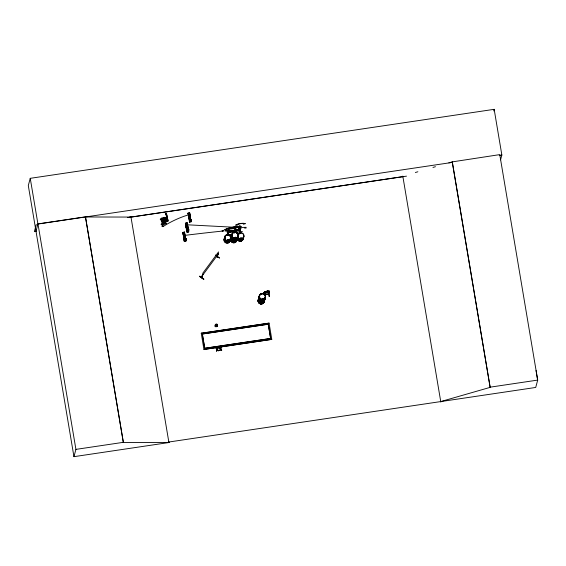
<?xml version="1.0" encoding="UTF-8"?>
<svg xmlns="http://www.w3.org/2000/svg" width="566" height="566" viewBox="0 0 566 566"><rect width="100%" height="100%" fill="white"/><g stroke="black" fill="none" stroke-linecap="round" stroke-linejoin="round"><path stroke-width="0.85" d="M184.509 239.524L184.495 240.486L185.591 240.317L186.377 239.142M186.9 230.206L187.155 231.225L188.266 231.126L188.917 230.022M187.176 230.334L187.162 231.289L188.252 231.062M189.645 220.287L189.631 221.249L190.735 221.087C191.824 220.231 191.004 219.459 191.464 219.806M228.303 232.357L236.362 230.893M228.558 231.416L236.652 230.1L228.169 231.452L228.077 230.878L228.629 230.794L228.614 231.381M239.68 227.327L239.687 226.103L240.175 226.053L239.956 227.426M235.859 227.631L239.885 227.065M228.148 232.725L227.603 232.817L228.091 230.956M162.668 219.75C164.975 230.659 161.345 217.153 163.185 220.04M239.807 229.534L239.262 229.563L239.772 227.511M216.29 326.384L216.608 324.764L217.075 325.096L217.061 325.966L215.844 326.257L215.533 325.054L216.481 324.686L215.858 324.743M202.147 277.39L201.701 277.623L202.953 272.982L218.526 251.934L217.259 256.914M228.211 233.065L227.659 233.15L228.169 231.098M228.678 231.338L228.126 233.178M184.049 236.156C185.443 236.312 183.554 234.763 184.042 236.171M186.589 226.534L186.709 226.98M227.051 235.307L227.532 235.166M227.596 235.364L227.051 235.378M227.815 239.963L228.098 240.409M228.098 240.437L228.445 239.949M228.445 240.225L228.296 239.673L227.674 239.942M228.579 240.288L228.48 239.828M235.562 237.31L235.435 237.847L234.982 237.395M235.746 237.727L235.704 237.366M240.691 238.123L241.342 237.734L241.477 238.548M241.498 238.265L241.052 238.477L240.982 237.946M261.711 293.995L262.079 293.874M262.2 294.115L261.725 293.86M262.341 298.926L263.07 298.353M263.232 298.77L262.865 299.202L262.376 298.898M163.836 220.825L164.218 219.58L164.763 219.877M239.694 227.426C238.512 229.223 240.026 230.171 240.232 227.214L229.64 228.692M239.751 229.527L240.21 227.794M240.239 227.723L240.125 227.256L239.644 229.11M162.237 222.113C163.341 222.679 160.956 221.285 161.303 220.132C160.716 219.063 162.746 217.889 161.692 218.158L161.282 220.4L166.291 219.948L165.597 219.544L166.333 218.441M162.138 218.094C162.562 219.191 160.843 221.426 161.855 220.315M162.704 222.212C162.088 218.674 160.157 219.268 162.258 222.282M163.369 217.938L165.067 217.273L164.932 217.698L165.711 217.691L164.671 218.759L162.421 218.851L163.496 217.535L165.017 217.344M163.765 217.606L164.734 217.45M161.692 218.158C163.942 218.603 168.081 215.49 165.739 219.452M165.739 219.82L166.248 219.933L165.696 219.474L166.163 218.943L161.48 219.226M166.114 217.669L166.538 217.436L166.043 219.424L167.104 221.61L166.546 220.528L165.76 220.252M166.567 217.493L166.121 219.636M500.556 159.86L501.858 155.049L494.168 109.33L30.246 178.325L28.3 185.535L73.948 456.67L168.986 442.534L168.894 442.004M36.302 224.476L34.37 231.628L36.04 231.374M35.991 231.253L37.972 223.903L85.459 216.842L123.36 442.456L168.916 442.548L168.831 442.018L535.712 387.455L537.7 380.09L499.764 154.617L452.22 161.89L490.156 387.363L440.737 401.577M123.36 442.456L85.459 216.842M73.948 456.67L75.915 449.383L37.972 223.903M160.32 219.332L164.444 218.717M166.128 223.697L161.133 224.178L166.128 223.712M161.147 224.207L166.093 223.471M162.364 221.313C162.223 219.75 164.105 219.672 162.817 221.299M162.414 221.306L162.81 220.195M163.885 223.768L163.135 218.9M162.746 220.86L163.114 219.615L162.803 220.903M163.758 221.313L164.246 219.509L164.713 219.884M164.013 221.249L164.211 219.615M164.112 221.313L164.423 220.061M185.528 241.017L184.127 232.237L186.044 240.939L184.297 241.194L182.832 232.4L184.481 232.152L186.058 240.939L185.492 241.024L184.014 232.265L184.566 232.187L184.035 232.265M188.167 213.191L189.546 221.957M185.641 224.122L187.296 223.853M188.209 214.67L189.858 214.429A112.74 101.47 -74.8 0 0 163.086 226.549L162.088 226.619L163.086 226.549M188.358 215.561L190.006 215.313M183.221 234.798L184.87 234.55M188.492 216.346L190.141 216.106M186.03 226.372L187.679 226.124M188.641 217.238L190.289 216.99M183.504 236.475L185.16 236.206M187.254 222.997L185.358 223.28L186.837 232.039L188.711 231.749L187.261 222.99L188.726 231.749L188.153 231.834L186.681 223.075L187.12 222.997L188.513 231.777M186.172 227.284L187.827 227.008M187.388 224.469L185.74 224.716L234.465 227.256M185.004 235.343L183.363 235.562A283.608 38.63 -7.7 0 1 222.396 231.084C222.417 232.414 222.014 228.912 222.396 231.084M184.283 240.239L185.676 240.034M184.424 239.326L184.997 238.781M186.95 231.048L188.344 230.843M189.744 220.011L190.134 219.544M184.849 239.177L184.933 238.817M187.877 229.513L186.964 230.206M187.091 231.996L185.499 223.209L187.084 232.003L185.938 223.195L185.492 223.245L187.19 231.982M189.999 221.745L190.572 221.539L190.056 221.539M187.601 231.664L188.089 231.508M186.164 239.022L185.627 238.633M191.082 219.778L190.763 219.396M188.62 229.449L189.108 229.952L188.733 230.1M188.492 231.727L188.181 231.834M203.802 279.102L199.706 276.222L203.81 279.095M202.097 277.418L202.741 274.383L201.659 277.616M217.153 257.035L218.052 253.688L217.195 257.056M217.231 256.483L216.983 256.971M225.006 230.907L229.952 230.044L225.006 230.857M219.424 258.025L215.363 255.061L219.466 257.962M227.136 230.567L227.992 235.406M239.949 227.242L230.206 228.6L228.034 228.77L229.796 228.119L228.119 228.36M228.091 228.749L228.169 228.36M228.14 231.218L236.623 229.93L228.261 231.381L227.709 233.142M228.756 229.739L227.525 230.015M228.629 230.794L228.098 232.739L228.487 230.978M228.685 231.133L228.183 230.942M201.241 333.211L203.93 349.455L271.779 339.367L269.083 323.122L201.241 333.211L202.196 333.07L204.892 349.314M232.039 227.369L240.175 226.067M238.93 230.305L232.322 231.522C232.01 229.874 240.5 228.409 238.81 230.553M232.378 231.508L232.591 230.638M236.086 227.787L236.355 226.902L234.756 227.044M236.638 227.214L241.569 226.513M203.93 349.455L271.779 339.367M237.458 232.18L242.397 231.444M238.845 226.916L239.644 231.819L238.76 226.973M239.376 226.895L240.26 231.72L239.39 226.832M239.574 227.065L239.8 226.223M239.8 227.751L239.333 229.591M239.708 230.121L240.246 230.044M239.765 227.865L240.324 227.751L239.751 227.758M240.5 230.058L240.642 229.655L235.449 230.327L234.013 231.027L238.293 230.56L240.649 229.711M239.673 228.763L240.918 228.282L239.694 228.466M218.122 350.743L218.518 350.687L217.309 349.816L216.445 351.047C218.568 350.128 215.328 348.571 216.453 348.366L217.231 349.342L218.087 348.125L217.712 348.182M216.453 348.366L216.042 348.486M216.445 351.047L216.82 350.998M217.309 349.816L218.108 350.807M219.658 347.892L219.247 348.012L220.436 348.861L221.292 347.644L220.917 347.701M220.047 350.46L219.65 350.573L220.521 349.335L221.73 350.205L221.327 350.269M220.521 349.335L221.313 350.326M263.728 294.065L263.438 292.459L263.438 294.171M264.117 294.292L264.669 291.957L265.114 291.886L264.364 294.943M264.838 291.886L264.527 292.841L264.987 293.153L269.43 292.176M264.534 294.051L265.114 291.886M266.119 293.011L266.586 291.172L268.157 290.924L267.661 292.785M266.848 291.242L267.824 291.101M269.062 291.278L269.536 291.377L269.091 291.448L268.319 294.377L268.864 291.999M268.709 294.292L269.593 291.179M264.584 292.834L268.744 292.551L269.267 296.527M268.1 323.356L270.817 339.508M269.083 323.122L203.045 333.034M493.729 110.936L494.168 109.33M490.156 387.363L452.276 161.678M161.204 220.202L166.128 219.367M166.652 221.624L167.076 221.391L166.652 221.624L165.746 219.481L165.767 219.99L161.444 220.415M215.844 326.257L216.41 324.948M218.087 348.125L217.464 349.569L218.504 350.743M219.65 350.573L220.287 349.109L219.261 347.949M221.292 347.644L220.676 349.095L221.709 350.269M191.195 220.054L190.721 221.016L189.624 221.179M187.233 226.902L186.773 226.358M227.865 240.309L227.857 239.885M228.551 240.267L227.78 240.38M234.444 232.506L234.473 232.902M234.642 232.789L234.218 232.817M234.833 237.38L235.732 237.366M235.718 237.706L234.947 237.819M240.479 233.645L240.253 233.15L240.472 233.609M262.518 298.501L262.666 299.032L263.077 298.692M262.497 298.664L262.652 298.395M161.72 220.047L161.763 219.558L161.685 220.061M161.819 220.627L161.756 220.117M199.543 276.484L203.647 279.349M199.706 276.222L203.753 279.201M202.741 274.383L202.479 274.736L202.883 274.482M218.193 253.787L217.79 254.049M201.843 277.722L202.168 277.22M164.246 219.509L164.267 219.955M202.175 275.868L217.747 254.82M217.606 326.377C211.514 328.754 217.422 319.847 217.606 326.384M164.536 221.61L163.326 222.233L164.105 221.631L162.803 221.348L164.402 221.49L165.605 220.896L164.77 221.525L166.043 221.78L164.43 221.639M186.313 238.972L186.058 239.291M215.519 325.931L216.354 324.891M189.037 216.679L189.631 216.927L189.433 216.283M187.233 226.888L186.716 226.966M190.325 221.264L190.374 221.384M190.183 221.646L190.162 221.228M187.806 231.126L187.7 231.593L187.884 231.169M187.806 231.749L187.813 231.268M185.047 240.883L184.962 240.401M185.054 240.317L185.047 240.607M185.259 240.861L185.195 240.465M215.405 325.492L216.339 324.827M268.242 294.143L268.808 293.98M165.675 218.992L161.89 219.495M185.124 240.458L185.273 240.833M165.661 218.879L166.284 218.448M268.716 292.601L269.649 291.165L268.008 291.299M240.826 238.442L241.463 238.512M262.596 298.508L263.261 298.664M261.888 301.388L262.483 301.374M187.848 231.586L187.855 231.31M162.647 225.431L163.157 225.353L162.555 225.402M167.097 221.554L162.251 222.396C160.249 220.132 164.656 220.683 165.796 220.287M229.803 228.176L234.671 227.454L233.234 228.155M189.56 220.089L189.985 219.941M268.164 290.981L264.789 291.943L265.362 291.745M161.317 219.87L165.675 219.261M215.533 325.054L216.361 324.757M187.962 213.191L189.617 212.922L191.195 221.702L189.433 221.936L189.872 221.907L188.28 213.141L189.66 221.943M190.756 221.738L189.285 212.986L189.723 212.95L189.15 213.035L190.622 221.787L191.195 221.702M189.617 221.943L188.28 213.141L187.848 213.233M182.825 232.428L183.271 232.385L184.735 241.144L184.183 241.229L183.03 232.428M184.332 232.223L185.832 240.975M187.148 231.989L185.705 223.237M184.735 241.144L183.009 232.428L184.396 241.194M185.485 241.024L184.148 232.223M230.426 227.73L240.203 226.223L229.817 227.928C228.225 230.801 239.701 226.563 234.48 228.098M190.24 219.573L191.018 219.459M187.77 229.619L188.549 229.499M185.103 238.81L186.009 238.689M415.366 172.489L417.878 171.767M432.955 167.43L435.466 166.708M448.866 162.852L452.22 161.89M189.341 216.269L189.03 216.7M240.267 233.164L240.118 233.503M228.077 239.828L228.353 239.934M234.876 240.26L234.508 240.267M266.501 291.582L265.659 291.815L265.475 292.481L268.617 292.014L268.793 291.349L268.072 291.334M262.086 294.164L261.839 293.895M226.938 230.595L227.787 235.442M186.702 223.075L187.134 222.997M182.712 232.47L183.257 232.393L184.7 241.151M163.086 223.881L162.81 222.261M238.562 227.008L239.39 231.848M264.272 300.433A3.113 3.035 15.1 0 1 260.502 303.836A3.127 3.042 15.1 0 1 258.676 299.081L258.719 299.103A3.113 3.035 15.1 0 0 260.502 303.836A3.127 3.042 15.1 0 0 264.287 300.433A3.134 3.056 15.1 0 1 260.098 303.758A3.134 3.056 15.1 0 1 259.221 298.515M166.1 214.733L165.81 213.467L166.369 213.347L166.659 214.613M165.895 213.969L166.553 214.217M166.956 218.893L167.515 218.773L167.685 219.367L167.126 219.495L166.956 218.893L167.458 221.264L168.01 221.143L167.522 218.504M167.048 219.077L167.239 219.912L167.798 219.771M167.458 221.264L167.409 220.507L167.968 220.386M162.131 220.11L161.36 220.216L161.558 221.448L162.315 221.313L162.131 220.11L162.293 221.292M165.76 222.339C161.452 222.636 166.829 222.976 165.562 222.006M227.49 230.093L228.777 229.874M228.112 231.084L228.721 231.013M228.24 232.251L236.333 230.992M228.721 232.202L228.289 232.477L236.39 231.062M229.173 235.166L230.815 235.031M229.159 235.23L230.822 234.918L229.202 235.498M265.143 292.056L264.669 291.957M264.407 294.688L268.73 294.094L265.185 294.815M264.435 294.858L268.758 293.987M168.916 442.548L130.979 217.068L127.499 217.592L402.893 176.634M161.805 219.672L165.696 219.191M452.312 162.414L37.936 224.037L30.246 178.325M499.247 155.438L501.858 155.049M128.001 217.57L406.494 176.153M160.277 219.063L161.933 218.83M160.32 219.275L163.631 218.766M162.605 225.296L161.918 225.501L162.626 225.537M239.751 227.376L240.302 227.291M239.715 227.497L240.324 227.426L239.743 227.631M239.651 228.629L240.932 228.537M234.197 230.341L238.541 229.626M238.229 230.687L232.322 231.522M184.488 240.416L185.584 240.253M185.436 240.776L184.877 241.059L185.365 240.911M269.147 291.186L265.334 291.688M266.289 292.36L267.803 292.134M490.213 387.151L537.7 380.09M75.915 449.383L123.395 442.322M227.822 230.461L228.607 235.315M228.006 230.433L228.883 235.272M189.702 212.95L190.983 221.738M188.301 229.442L188.676 229.499M237.083 238.569L237.097 238.569A3.12 3.042 15.1 0 0 240.706 241.116A3.12 3.042 15.1 0 0 243.267 237.649A3.134 3.049 15.1 0 1 240.302 241.166A3.134 3.049 15.1 0 1 237.09 237.77M163.319 218.879L164.154 223.719M239.63 226.846L240.465 231.692M235.244 237.267L235.59 237.586M85.424 216.976L130.979 217.068M236.142 227.362C248.382 227.645 245.729 226.74 246.224 227.992M162.838 222.445L162.251 222.396L161.749 221.306M186.327 239.043L185.945 239.015M235.421 237.211L235.123 237.755M216.304 324.636L217.075 325.096M165.767 220.308L166.553 220.577L167.048 221.61M216.622 324.827L217.188 325.528M240.798 238.47L240.727 238.116M234.918 237.847L234.848 237.494M165.767 222.388L165.491 221.95L166.234 221.688L165.852 220.973L162.718 221.483L164.19 222.629M165.392 222.311L164.423 222.466M163.942 222.268L164.147 222.65M217.061 325.966L216.601 324.898L216.736 326.278M223.393 230.595C223.641 232.456 223.23 229.025 223.351 230.702M245.043 227.957C245.227 229.046 244.852 226.471 244.986 227.957M240.847 238.194L240.89 238.187M165.81 213.467L165.994 214.337M167.239 219.912L167.409 220.507M166.602 214.231L166.878 215.519M166.043 214.358L166.206 215.172M166.729 214.74L167.713 219.304M166.171 214.868L166.319 215.639M166.305 215.413L166.821 217.761M166.991 215.858L167.501 218.221M166.432 215.979L166.701 217.167M167.515 218.773L168.01 221.143M166.765 217.655L167.055 218.9M166.871 218.151L167.154 219.424M227.765 230.419L228.678 235.3M227.207 230.504L228.063 235.399M268.525 292.495L269.218 296.591M263.409 292.466L263.714 294.129M166.369 213.347L166.454 213.849M402.801 176.104L440.829 402.108M268.242 324.205L270.668 338.659M240.232 227.214L240.317 227.78M229.655 228.523L228.034 228.77M189.412 212.993L190.954 221.738L189.263 213M188.485 231.784L186.815 223.032L188.301 231.798M202.175 333.162L204.75 348.465M163.114 218.858L163.956 223.747M536.059 370.489L537.643 380.302M259.426 296.117A3.177 3.092 15.1 0 0 260.884 300.836A3.177 3.092 15.1 0 0 265.157 298.296A3.177 3.092 15.1 0 1 260.898 300.801A3.177 3.092 15.1 0 1 259.44 296.075M264.909 298.183A3.134 3.056 15.1 0 1 261.103 301.614A3.134 3.056 15.1 0 1 259.27 296.825A3.113 3.035 15.1 0 0 261.117 301.572A3.127 3.042 15.1 0 0 264.902 298.162A3.113 3.035 15.1 0 1 261.117 301.572A3.127 3.042 15.1 0 1 259.285 296.81M265.114 295.877A3.177 3.092 15.1 0 1 263.537 299.959A3.177 3.092 15.1 0 1 259.341 298.36A3.177 3.092 15.1 0 1 260.919 294.278M265.086 295.841A3.134 3.049 15.1 0 1 263.53 299.874A3.134 3.049 15.1 0 1 259.391 298.296A3.134 3.049 15.1 0 1 260.954 294.27M264.853 298.282A3.113 3.035 15.1 0 1 261.082 301.685A3.113 3.035 15.1 0 1 259.263 296.938M264.541 300.567A3.177 3.092 15.1 0 1 260.275 303.107A3.177 3.092 15.1 0 1 258.818 298.381M264.506 298.14A3.177 3.092 15.1 0 1 263.169 302.103A3.177 3.092 15.1 0 1 259.002 301.098A3.177 3.092 15.1 0 1 259.603 296.966M264.555 300.525A3.177 3.092 15.1 0 1 260.282 303.065A3.177 3.092 15.1 0 1 258.825 298.346M264.711 298.876A3.134 3.049 15.1 0 1 260.53 302.187A3.134 3.049 15.1 0 1 259.645 296.952M264.272 300.475A3.12 3.042 15.1 0 1 260.487 303.892A3.12 3.042 15.1 0 1 258.669 299.131M237.345 235.59A3.134 3.049 15.1 0 1 236.029 239.503A3.134 3.049 15.1 0 1 231.919 238.512A3.134 3.049 15.1 0 1 232.513 234.43M237.373 235.463A3.127 3.042 15.1 0 1 236.064 239.361A3.127 3.042 15.1 0 1 231.961 238.371A3.127 3.042 15.1 0 1 232.555 234.303M231.784 235.682A3.12 3.042 15.1 0 0 233.22 240.324A3.12 3.042 15.1 0 0 237.416 237.826A3.134 3.049 15.1 0 1 233.213 240.338A3.134 3.056 15.1 0 1 231.763 235.697A3.134 3.049 15.1 0 0 233.213 240.338A3.134 3.056 15.1 0 0 237.423 237.854M237.791 235.562A3.127 3.042 15.1 0 1 234.006 238.986A3.127 3.042 15.1 0 1 232.173 234.211M237.833 235.428A3.134 3.049 15.1 0 1 234.034 238.859A3.134 3.049 15.1 0 1 232.209 234.076M236.97 238.626A3.134 3.049 15.1 0 1 233.984 242.142A3.134 3.049 15.1 0 1 230.772 238.746M236.765 237.734A3.127 3.042 15.1 0 1 234.826 241.887A3.127 3.042 15.1 0 1 230.843 239.411M231.388 237.147A3.127 3.042 15.1 0 1 231.94 236.567M230.595 239.418A3.134 3.049 15.1 0 0 233.397 242.793A3.134 3.049 15.1 0 0 236.814 240.097A3.12 3.042 15.1 0 1 233.397 242.779A3.12 3.042 15.1 0 1 230.61 239.418M237.395 237.897A3.12 3.042 15.1 0 1 231.225 238.017M231.77 235.753A3.12 3.042 15.1 0 0 231.197 237.225A3.127 3.042 15.1 0 1 231.565 236.482M237.175 237.833A3.127 3.042 15.1 0 1 234.204 241.342A3.127 3.042 15.1 0 1 230.992 237.953M237.218 237.699A3.134 3.049 15.1 0 1 234.239 241.215A3.134 3.049 15.1 0 1 231.027 237.819M231.211 237.041A3.134 3.049 15.1 0 1 231.593 236.347M243.486 237.777A3.134 3.049 15.1 0 1 237.295 237.897M237.883 234.734A3.134 3.049 15.1 0 1 243.04 233.737A3.134 3.049 15.1 0 1 241.845 238.746A3.134 3.049 15.1 0 1 237.699 235.506M237.876 234.805A3.12 3.042 15.1 0 1 243.019 233.815A3.12 3.042 15.1 0 1 241.824 238.795A3.12 3.042 15.1 0 1 237.692 235.576M243.67 236.185A3.127 3.042 15.1 0 1 241.102 239.659A3.127 3.042 15.1 0 1 237.515 237.104M238.06 234.833A3.127 3.042 15.1 0 1 239.305 233.85M243.522 237.649A3.127 3.042 15.1 0 1 237.338 237.762M243.713 236.05A3.134 3.049 15.1 0 1 241.137 239.531A3.134 3.049 15.1 0 1 237.543 236.97M238.088 234.699A3.134 3.049 15.1 0 1 239.34 233.708M230.419 238.923A3.134 3.049 15.1 0 1 226.619 242.347A3.134 3.049 15.1 0 1 224.794 237.564M230.447 238.788A3.127 3.042 15.1 0 1 226.662 242.213A3.127 3.042 15.1 0 1 224.829 237.437M230.624 238.13A3.127 3.042 15.1 0 1 226.839 241.548A3.127 3.042 15.1 0 1 225.013 236.772M230.666 237.996A3.134 3.049 15.1 0 1 226.874 241.42A3.134 3.049 15.1 0 1 225.042 236.638M234.175 227.334L232.492 227.865C237.975 227.475 226.181 229.195 231.77 227.964L230.312 227.949L234.175 227.369M234.487 230.963L238.428 230.051L235.315 230.836L238.35 230.355L236.885 230.369C242.46 229.159 230.758 230.85 236.164 230.468L234.487 230.963M163.39 218.059L163.227 218.724L164.741 218.476L164.904 217.818L163.39 218.059M182.981 233.291L184.629 233.043L182.981 233.291M188.117 214.054L189.766 213.806L188.117 214.054M183.08 233.885L184.728 233.638L183.08 233.885M185.896 225.579L187.544 225.332L185.896 225.579M189.32 220.924L190.968 220.676L189.32 220.924M228.841 231.261L228.643 232.272L228.841 231.261M230.341 228.091L233.369 227.645L230.341 228.091M202.359 334.011L268.277 324.212L202.359 334.011M204.758 348.281L270.682 338.475L204.758 348.281M226.584 229.386L224.589 229.697L225.275 229.591A4.217 0.856 -10.1 0 1 229.669 228.027A4.217 0.856 -10.1 0 1 233.567 228.282L234.253 228.176L232.131 228.508L232.817 228.402A3.523 0.715 -10.1 0 0 229.555 228.19A3.523 0.715 -10.1 0 0 225.891 229.492L226.584 229.386M245.262 223.669L243.26 223.966L243.953 223.867A3.523 0.715 -9.6 0 0 240.691 223.62A3.523 0.715 -9.6 0 0 237.02 224.893L237.706 224.794L235.576 225.112L236.263 225.006A4.217 0.856 -9.6 0 1 240.663 223.478A4.217 0.856 -9.6 0 1 244.576 223.768L245.262 223.669M237.104 238.541L237.09 238.548A3.127 3.042 15.1 0 0 240.72 241.081A3.127 3.042 15.1 0 0 243.288 237.607A3.12 3.042 15.1 0 1 240.72 241.074A3.12 3.042 15.1 0 1 237.14 238.519M165.039 221.108L163.532 221.348L163.914 222.063L165.421 221.822L165.039 221.108M259.992 298.339A3.134 3.056 15.1 0 0 265.341 297.546A3.12 3.042 15.1 0 0 261.916 293.393A3.12 3.042 15.1 0 0 260.013 298.303A3.12 3.042 15.1 0 0 265.334 297.511A3.134 3.056 15.1 0 0 261.902 293.4A3.134 3.056 15.1 0 0 259.992 298.339M259.992 298.374A3.127 3.042 15.1 0 0 265.32 297.582A3.127 3.042 15.1 0 0 261.895 293.45A3.127 3.042 15.1 0 0 259.992 298.374A3.113 3.035 15.1 0 0 265.312 297.575A3.113 3.035 15.1 0 0 261.895 293.464A3.113 3.035 15.1 0 0 259.999 298.367M232.513 237.133A3.134 3.049 15.1 0 0 237.854 236.34A3.134 3.049 15.1 0 0 234.416 232.202A3.134 3.056 15.1 0 0 232.499 237.161A3.12 3.042 15.1 0 0 237.819 236.397A3.134 3.056 15.1 0 0 234.409 232.216A3.134 3.049 15.1 0 0 232.513 237.133A3.12 3.042 15.1 0 0 237.84 236.333A3.12 3.042 15.1 0 0 234.423 232.209A3.12 3.042 15.1 0 0 232.52 237.126M232.499 237.161A3.134 3.056 15.1 0 0 237.847 236.362A3.12 3.042 15.1 0 0 234.402 232.279A3.12 3.042 15.1 0 0 232.499 237.189M228.685 242.736A3.134 3.049 15.1 0 0 230.001 238.824A3.12 3.042 15.1 0 1 228.692 242.673A3.12 3.042 15.1 0 1 224.596 241.689A3.12 3.042 15.1 0 1 225.19 237.621A3.134 3.049 15.1 0 0 224.568 241.746A3.134 3.049 15.1 0 0 228.685 242.736M225.346 239.694A3.134 3.049 15.1 0 0 230.687 238.894A3.134 3.049 15.1 0 0 227.256 234.763A3.134 3.049 15.1 0 0 225.346 239.694A3.12 3.042 15.1 0 0 230.673 238.894A3.12 3.042 15.1 0 0 227.256 234.777A3.134 3.056 15.1 0 0 225.332 239.722A3.127 3.042 15.1 0 0 230.666 238.965A3.134 3.056 15.1 0 0 227.242 234.784A3.12 3.042 15.1 0 0 225.353 239.687M227.235 234.833A3.127 3.042 15.1 0 0 225.332 239.758A3.12 3.042 15.1 0 0 230.659 238.958A3.127 3.042 15.1 0 0 227.235 234.833A3.12 3.042 15.1 0 0 225.339 239.751A3.134 3.056 15.1 0 0 230.687 238.93A3.12 3.042 15.1 0 0 227.235 234.84"/></g></svg>
